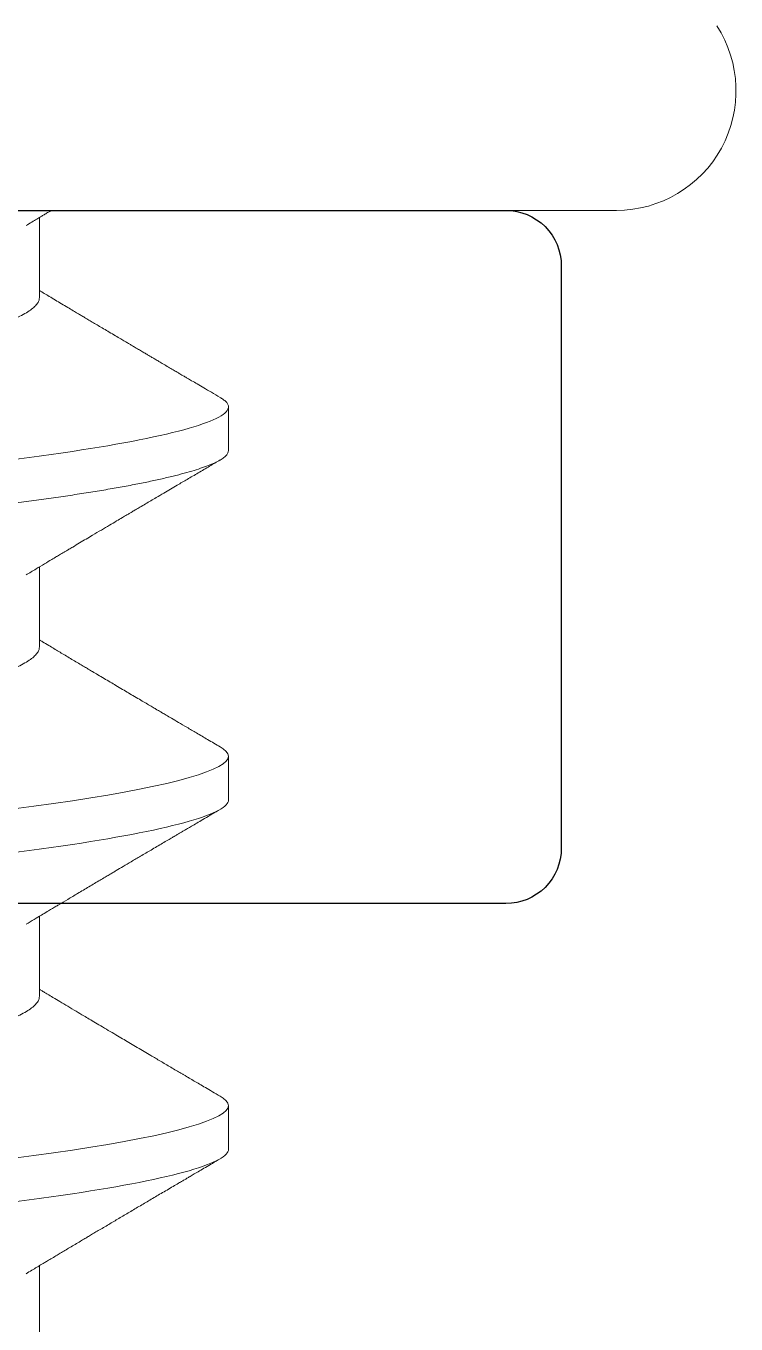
# Model space of a CAD drawing. Extents: x -22 to 360, y -93 to 44.
# Drawn here: x 6.0922 to 6.2202, y 28.1764 to 28.4104 of the extents above; entities that cross this region are included whole.
import ezdxf

# ---------------------------------------------------------------- set-up
doc = ezdxf.new("R2010")
doc.units = 0
doc.header["$MEASUREMENT"] = 0
doc.linetypes.add('SLD-Solid', pattern=[0])
doc.layers.get('0').update_dxf_attribs({"linetype": 'CONTINUOUS'})
doc.layers.add('VENT', color=5, linetype='CONTINUOUS')

# ---------------------------------------------------------------- blocks, each defined once
blk = doc.blocks.new('3203-1_Sash_Component')
for p, q in [((1.206998804752649, 2.189975178559418), (0.7222365883958766, 2.189975178559417)), ((1.216998804752649, 2.074975178559417), (1.216998804752649, 2.179975178559419)), ((0.5249989423481649, 2.064975178559417), (1.206998804752649, 2.064975178559417))]:
    blk.add_line(p, q)
for centre, start, end in [((1.206998804752649, 2.179975178559419), 0, 90.0000000000013), ((1.206998804752649, 2.074975178559417), 269.9999999999987, 0)]:
    blk.add_arc(centre, 0.009999999999999787, start, end)
blk = doc.blocks.new('3203_Sash_Assembly')
blk.add_blockref('3203-1_Sash_Component', (0, 0))
blk = doc.blocks.new('No 10 1.5 in')
at = {"color": 7, "linetype": 'SLD-Solid', "lineweight": 15}
for p, q in [((0, 0.1649385479491485), (0, -0.1649385479491556)), ((0.04331249923365021, 0.09499999921856528), (0.03543749999795409, 0.09499999921856528)), ((0.1063124977022767, 0.09499999921856528), (0.09843749617496655, 0.09499999921856528)), ((0.169312500754188, 0.09499999921856528), (0.1614375083934476, 0.09499999921856528)), ((0.01574999961715662, 0.06090025105843466), (0.001294027199719494, 0.06090025105843466)), ((0.07874999693996187, 0.06090025105843466), (0.06429418851803348, 0.06090025105843466)), ((0.1417499999918732, 0.06090025105843466), (0.1272941044876461, 0.06090025105843466)), ((0.204750003043813, 0.06090025105843466), (0.1902940250404868, 0.06090025105843466))]:
    blk.add_line(p, q, dxfattribs=at)
at = {"color": 7, "linetype": 'SLD-Solid', "lineweight": 15, "flags": 128}
for points in [[(0.09674110493847365, 0.09347129187832337), (0.09707912186701151, 0.09401794889662796), (0.09754725812572929, 0.09456784171088373), (0.09800043455726382, 0.0948931446196255), (0.09843749617496655, 0.09499999921856528), (0.09887359530378603, 0.09489361211421965), (0.09932572674739504, 0.09456974835552501), (0.09979277218536708, 0.0940222938464359), (0.1002734391326499, 0.09324652780814802), (0.1007662976057873, 0.09223927861064851), (0.1012607052276735, 0.09102318765903306), (0.1017637569163981, 0.08958245180253499), (0.1022737293584726, 0.08791886768706547), (0.1027888442411609, 0.08603589110604304), (0.1033178464634261, 0.08389366585321056), (0.103848260336008, 0.08153552226134764), (0.1043780600490436, 0.0789703243947315), (0.1049052289591828, 0.07620849921624284), (0.1054277687560727, 0.07326189450567), (0.105943763628602, 0.07014362761148618), (0.1064513619314198, 0.06686787920321535), (0.1069477403638928, 0.06345731360235618), (0.1074324039316821, 0.05992056570917725), (0.1079038768185114, 0.05627369533813464), (0.1083608298731065, 0.05253298688445085), (0.1088020806090526, 0.04871476140958464), (0.1092267765362749, 0.04488276776043421), (0.1096655706339504, 0.04091267987323022), (0.110119150394155, 0.03680886561416941), (0.1105863516636987, 0.03258184132011621), (0.1110757635099731, 0.02815381038977449), (0.1115764685590932, 0.02362364105601245), (0.1120867984970459, 0.01900637793669802), (0.1126049750110383, 0.01431810720016813), (0.113129118956067, 0.009575789275494628), (0.1136572961878528, 0.00479705661523866), (0.1141874992295868, 0), (0.1147165472846439, -0.004786603584960858), (0.1152435786963224, -0.009555002953128167), (0.1157666134875228, -0.01428722391111137), (0.1162837175139089, -0.01896574486443114), (0.1167930116304774, -0.02357371309112466), (0.1172839176261675, -0.02801524407384903), (0.1177640345798068, -0.03235910535152442), (0.1182319050082583, -0.0365922162419352), (0.1186862180933304, -0.04070270146559096), (0.1192077862347958, -0.04542166070176989), (0.1197137162236004, -0.04995602832036639), (0.1202372551756241, -0.05438541590170587), (0.1207814922218802, -0.05869785191740817), (0.1213443832193093, -0.06286726666864695), (0.1219236456942951, -0.06686787920322956), (0.1224301165101735, -0.07013664727546853), (0.1229449655625956, -0.07324865340864051), (0.1234663320396976, -0.07618979943227089), (0.1239923276300487, -0.07894705966350557), (0.1245209540232963, -0.08150863673861153), (0.1250407713516779, -0.08382396332509501), (0.1255592961949503, -0.08593217147089405), (0.1260746219085149, -0.08782641375510991), (0.1265849060136759, -0.08950150190435124), (0.1270985450800879, -0.09098117731101496), (0.127603246749743, -0.0922269862526548), (0.128097296875751, -0.09323872706494285), (0.1285791188097107, -0.09401794889663506), (0.1290472550684285, -0.09456784171089794), (0.1295004314999346, -0.09489314461963261), (0.1299375022842071, -0.09499999921857238), (0.1299375022842071, -0.09499999921857238)], [(0.1597413279878879, 0.09347166770731263), (0.1600791157523815, 0.09401794889662796), (0.1605472520110993, 0.09456784171088373), (0.1610004284426338, 0.0948931446196255), (0.1614375083934476, 0.09499999921856528), (0.1618735983556974, 0.09489361211421965), (0.1623257297993064, 0.09456974835552501), (0.1627927660707087, 0.0940222938464359), (0.1632734421845896, 0.09324652780814802), (0.1637663098242683, 0.09223927861064851), (0.1642607174461546, 0.09102318765903306), (0.1647637599683094, 0.08958245180253499), (0.1652737324104123, 0.08791886768706547), (0.1657888381265025, 0.08603589110604304), (0.1663178403487677, 0.08389366585321056), (0.1668482542213781, 0.08153552226134764), (0.1673780631009834, 0.0789703243947315), (0.1679052320110941, 0.07620849921624284), (0.1684277626414428, 0.07326189450567), (0.1689437666805134, 0.07014362761148618), (0.1694513558167898, 0.06686787920321535), (0.1699477434158325, 0.06345731360235618), (0.1704323978170521, 0.05992056570917725), (0.1709038707039099, 0.05627369533813464), (0.1713608237584481, 0.05253298688445085), (0.1718020836609924, 0.04871476140958464), (0.1722267704216449, 0.04488276776043421), (0.1726655736858902, 0.04091267987323022), (0.1731191534460663, 0.03680886561416941), (0.17358635471561, 0.03258184132011621), (0.1740757573953147, 0.02815381038977449), (0.174576471611033, 0.02362364105601245), (0.1750867923824444, 0.01900637793669802), (0.1756049780629496, 0.01431810720016813), (0.1761291220080068, 0.009575789275494628), (0.1766572992397926, 0.00479705661523866), (0.1771874931149569, 0), (0.1777165503365836, -0.004786603584960858), (0.1782435725816924, -0.009555002953128167), (0.1787666165394626, -0.01428722391111137), (0.1792837205658202, -0.01896574486443114), (0.1797930146823887, -0.02357371309112466), (0.1802839206780789, -0.02801524407384903), (0.1807640284651484, -0.03235910535152442), (0.1812319080601696, -0.0365922162419352), (0.1816862211452417, -0.04070270146559096), (0.1822077801201658, -0.04542166070176989), (0.1827137192755117, -0.04995602832036639), (0.1832372582275639, -0.05438541590170587), (0.1837814952738199, -0.05869785191740817), (0.1843443771046793, -0.06286726666864695), (0.1849236487462349, -0.06686787920322956), (0.1854301195621133, -0.07013664727546853), (0.1859449686145069, -0.07324865340864051), (0.1864663442582071, -0.07618979943227089), (0.1869923215153904, -0.07894705966350557), (0.1875209570752077, -0.08150863673861153), (0.1880407744035892, -0.08382396332509501), (0.1885592900803204, -0.08593217147089405), (0.1890746157939134, -0.08782641375510991), (0.1895849182321854, -0.08950150190435124), (0.1900985572985689, -0.09098117731101496), (0.1906032498016543, -0.0922269862526548), (0.1910973090942321, -0.09323872706494285), (0.1915791218616221, -0.09401794889663506), (0.1920472581203398, -0.09456784171089794), (0.1925004345518744, -0.09489314461963261), (0.1929374961695771, -0.09499999921857238), (0.1929374961695771, -0.09499999921857238)]]:
    blk.add_lwpolyline(points, dxfattribs=at)
at = {"color": 7, "linetype": 'SLD-Solid', "lineweight": 15}
blk.add_arc((-0.02156145655311548, 0.1649385434468726), 0.02156145655312533, 0, 122.8269558701237, dxfattribs=at)
for points, knots in [([(0.03374120042707318, 0.09347144770985949), (0.03385421847008274, 0.09366303496451422), (0.034126849536392, 0.09412519690037868), (0.03454695715959133, 0.09459534843667683), (0.03500106079911802, 0.09493918647105914), (0.03529259403183005, 0.09497980825048558), (0.03543749999795409, 0.09499999921856528)], [0, 0, 0, 0, 0.19266481979788, 0.4647613237577333, 0.7339607674390757, 1, 1, 1, 1]), ([(0.03543750000000045, 0.09499999999999886), (0.03657415834214817, 0.09499999999999886), (0.0378991142613927, 0.09268791701879309), (0.04067498768051792, 0.08305751252510873), (0.04211816302279203, 0.07574920737565805), (0.04411795475084546, 0.06242721470328405), (0.04475728430122672, 0.05760981633699913), (0.04595176159619996, 0.04756227929834722), (0.04650754339053265, 0.04234246456156399), (0.0483782729100426, 0.02541681652785144), (0.04978076673577903, 0.01272758667624885), (0.05259423325557577, -0.01272758659820283), (0.05399672708165326, -0.02541681645313787), (0.05586745660207271, -0.04234246449513535), (0.0564232383968033, -0.04756227923506628), (0.05761771569109442, -0.05760981627707196), (0.05825704524116304, -0.06242721464575141), (0.06025683696856277, -0.07574920732734824), (0.0617000123107232, -0.08305751248573756), (0.06447588573030316, -0.09268791699912526), (0.06580084165011613, -0.09499999999090392), (0.0669374999930028, -0.09500000000000597)], [0, 0, 0, 0, 0.1249999999999998, 0.1249999999999998, 0.2499999999999995, 0.2499999999999995, 0.3124999999999994, 0.3124999999999994, 0.3749999999999994, 0.3749999999999994, 0.4999999999999994, 0.4999999999999994, 0.6249999999999996, 0.6249999999999996, 0.6874999999999997, 0.6874999999999997, 0.7499999999999996, 0.7499999999999996, 0.8749999999999998, 0.8749999999999998, 1, 1, 1, 1]), ([(0.04331249923365021, 0.09499999921856528), (0.04345709982487733, 0.09497949313575305), (0.04374801525716521, 0.09493823786911548), (0.04420084305212413, 0.09460208003955728), (0.04466772240840555, 0.09405791930206675), (0.04514845217482844, 0.09328119827328862), (0.04563834977153647, 0.0922802155796063), (0.04613572698269763, 0.09105674324585067), (0.0466387765241052, 0.08961601044258316), (0.04714874423854098, 0.08795242187075303), (0.04766736974045216, 0.08605661037293544), (0.04819285075032553, 0.0839286430698607), (0.04872325658527643, 0.0815705324762348), (0.04925304676504538, 0.07900537287829223), (0.04978021393708332, 0.07624358904020312), (0.05030274454534833, 0.07329701242593956), (0.050818742996114, 0.07017876166320036), (0.05132597322523225, 0.0669053624127045), (0.05182272344791272, 0.06349224534783104), (0.05230741258873195, 0.05995542254009223), (0.05277888099061556, 0.05630842330896257), (0.05323593694561168, 0.05256755143355463), (0.05367519327367631, 0.04876415199211692), (0.05410088290670956, 0.04488498442276523), (0.05454071070914779, 0.04091303240511479), (0.05499409065248528, 0.03680900186028424), (0.05546458261909493, 0.03255272094644823), (0.05595076920110387, 0.02815369971870041), (0.05645148719071358, 0.02362347349807692), (0.05696181774490583, 0.01900618832715395), (0.05747999341406285, 0.01431793349177468), (0.058004135515489, 0.009575656913966668), (0.05853230693600153, 0.004796985775868734), (0.05906211796269645, 3.487792426426495e-06), (0.05959153773733306, -0.00478653362491599), (0.06011856260263926, -0.00955487094289964), (0.0606415911091176, -0.01428705175933942), (0.06115869767708659, -0.01896555438571568), (0.06166499280521975, -0.02354638763373629), (0.06215891003324714, -0.02801513675673561), (0.0626390272124695, -0.03235909393880831), (0.06310693786386423, -0.03659236466640436), (0.06358952292470121, -0.04095941861592678), (0.06408397639717123, -0.04542946626106215), (0.06458746194596188, -0.04999858851115846), (0.06511238259668062, -0.05443276008583098), (0.06565642373351466, -0.05874545341609405), (0.06621940747567123, -0.06291498733791911), (0.06677041198582856, -0.06672055216581896), (0.06730513798149218, -0.07017161810697559), (0.06781998570630776, -0.07328362039388026), (0.06834134950810267, -0.07622473545841046), (0.06886733789934851, -0.07898195663262442), (0.06939280677198667, -0.08152824547499193), (0.06991576539135735, -0.08385755056181665), (0.07043427613501763, -0.08596574393495615), (0.07094961034420066, -0.08785996524817818), (0.07146333420041628, -0.08954637188998049), (0.07197352737469487, -0.09101612845412888), (0.07247823812696197, -0.09226196847780699), (0.0729722837686495, -0.09327374193852478), (0.07345416584095688, -0.09405301873411531), (0.07392214510363715, -0.09460292341791643), (0.07437601173083408, -0.09492838796325032), (0.07481219797017502, -0.09503521944172633), (0.0752479671131141, -0.09492989026689713), (0.07570103121668126, -0.0945998314552341), (0.076121465667768, -0.09412691111472071), (0.07639478587356052, -0.0936647089575473), (0.07650886907964605, -0.09347178687261248)], [0, 0, 0, 0, 0.01424476812865486, 0.02865840895167353, 0.0432268950796959, 0.05793514170729345, 0.07276706591999983, 0.08743815515948541, 0.1021953433286326, 0.1170211544903027, 0.1318976274178426, 0.147110801493816, 0.1623378279890787, 0.1775588282624868, 0.1927539737577396, 0.2079036258709644, 0.2229885187535137, 0.2379899014881748, 0.2528572655713296, 0.2676062059730764, 0.2822203343940949, 0.2966842687435243, 0.3109836020251439, 0.324935643395957, 0.3390368285845742, 0.3532922429060303, 0.3676879651923577, 0.3825065606515526, 0.3974389777796328, 0.412467609623751, 0.4275741379692864, 0.442739626983456, 0.4579446877519768, 0.4731696142613984, 0.4883613422573221, 0.5035333374808922, 0.5186660169647213, 0.5337401167200038, 0.5487368215735541, 0.5633728329914897, 0.5779000345216713, 0.5923026256450727, 0.606565693682329, 0.6233436129641299, 0.6399562494686851, 0.6567548830079576, 0.6737689341831647, 0.6909745101006867, 0.7083457979060983, 0.7233143643268639, 0.7383661196826838, 0.75348241383235, 0.7686441474411311, 0.7838317841113506, 0.7987544429446044, 0.813664386162631, 0.8285429932235358, 0.8433718940001713, 0.8584334353843754, 0.8734058998149824, 0.8882713785314987, 0.9030127839345093, 0.9176139267502444, 0.9320596092946507, 0.9463357090338217, 0.9605804771624766, 0.9749941179854954, 0.9895626041135177, 1, 1, 1, 1]), ([(0.1063124999791398, 0.09499999999999886), (0.1074491583246697, 0.09500000002724107), (0.1087741142392815, 0.09268791707278012), (0.111549987660112, 0.08305751261839589), (0.112993163004262, 0.07574920748110259), (0.1149929547356692, 0.06242721481351055), (0.1156322842872441, 0.05760981644670693), (0.1168267615846332, 0.04756227940368518), (0.1173825433789375, 0.04234246466667457), (0.1192532728989875, 0.0254168166280806), (0.1206557667257471, 0.01272758676699937), (0.1234692332484144, -0.01272758653342265), (0.124871727076254, -0.0254168164044728), (0.1267424565990609, -0.04234246446785761), (0.1272982383944452, -0.04756227921426159), (0.1284927156897879, -0.05760981626735884), (0.1291320452405103, -0.06242721464133183), (0.1311318369699279, -0.07574920733650004), (0.1325750123137084, -0.08305751250055238), (0.1353508857358747, -0.09268791701389745), (0.136675841656654, -0.09500000000000597), (0.1378124999999955, -0.09500000000000597)], [0, 0, 0, 0, 0.1249999999999998, 0.1249999999999998, 0.2499999999999996, 0.2499999999999996, 0.3124999999999995, 0.3124999999999995, 0.3749999999999994, 0.3749999999999994, 0.4999999999999996, 0.4999999999999996, 0.6249999999999997, 0.6249999999999997, 0.6874999999999997, 0.6874999999999997, 0.7499999999999998, 0.7499999999999998, 0.8749999999999999, 0.8749999999999999, 1, 1, 1, 1]), ([(0.1693125000068108, 0.09499999999999886), (0.1704491583497543, 0.09499999999105313), (0.1717741142695104, 0.0926879169994379), (0.1745499876890904, 0.0830575124863131), (0.1759931630313076, 0.07574920732801615), (0.1779929547587074, 0.06242721464648326), (0.1786322843088044, 0.05760981627781092), (0.1798267616031239, 0.04756227923579104), (0.1803825433977977, 0.04234246449588142), (0.1822532729182171, 0.02541681645389815), (0.183655766744323, 0.01272758659893469), (0.1864692332641198, -0.01272758667563068), (0.1878717270898278, -0.02541681652731853), (0.1897424566093946, -0.04234246456115898), (0.1902982384037273, -0.04756227929799195), (0.1914927156987005, -0.05760981633670781), (0.1921320452490818, -0.06242721470302115), (0.1941318369771352, -0.07574920737549462), (0.1955750123194662, -0.08305751252500926), (0.1983508857385914, -0.09268791701878598), (0.1996758416578075, -0.09500000000000597), (0.2008124999999836, -0.09500000000000597)], [0, 0, 0, 0, 0.1250000000000001, 0.1250000000000001, 0.2500000000000001, 0.2500000000000001, 0.3125000000000002, 0.3125000000000002, 0.3750000000000002, 0.3750000000000002, 0.5000000000000002, 0.5000000000000002, 0.6250000000000002, 0.6250000000000002, 0.6875000000000001, 0.6875000000000001, 0.7500000000000001, 0.7500000000000001, 0.8750000000000001, 0.8750000000000001, 1, 1, 1, 1]), ([(0.03374257311958218, 0.0934957299293444), (0.03343153010905553, 0.09296560169089929), (0.03284901645122318, 0.09197279063623398), (0.03203407800617697, 0.09058482120686051), (0.03133755666215166, 0.08939906201226933), (0.03075943098303924, 0.08841528972604351), (0.03030139923652087, 0.08763616697660837), (0.02996061203748468, 0.0870566527954395), (0.02969573319796837, 0.08660628926446634), (0.02944662990483948, 0.08618285066803111), (0.02913364971004739, 0.08565090948271603), (0.02873180613698878, 0.08496811500017998), (0.02824807729487588, 0.0841465079469117), (0.02774634110431862, 0.08329464190831715), (0.02727542497532909, 0.08249545383765167), (0.02686927881006795, 0.08180644339029186), (0.0265132715380787, 0.08120267854105379), (0.02618753328354728, 0.08065041761008018), (0.02585045177639245, 0.0800790862441687), (0.0254762401418418, 0.07944502699869815), (0.02506102249498099, 0.07874174871547268), (0.02465656788547221, 0.07805700216050582), (0.02430224345130227, 0.07745734768409562), (0.02397500047374024, 0.07690370737590513), (0.02361263391955504, 0.07629084999082636), (0.02314976906058064, 0.07550835192434846), (0.02258969754484497, 0.07456206063766047), (0.02197542985226164, 0.07352490569838466), (0.02136734716259525, 0.07249897046092002), (0.02080174048160188, 0.07154538320924075), (0.02028047253111254, 0.0706671522734581), (0.01978900249440585, 0.06983967195539975), (0.01934858427915742, 0.06909862046585147), (0.01894542008625422, 0.06842066978347106), (0.01854139364314733, 0.06774160559889708), (0.01806243150988962, 0.0669371091985198), (0.01748390056985727, 0.06596615813653983), (0.01684303461524905, 0.06489165110151873), (0.01617740487284891, 0.06377686401901883), (0.01555783068221217, 0.06274042511211064), (0.01498395261683072, 0.06178138641178776), (0.01463233671159969, 0.0611945628773185), (0.01445598946150994, 0.06090025105843466)], [0, 0, 0, 0, 0.04868930615532925, 0.09118412846038342, 0.1274917362016048, 0.1576176274271885, 0.1815665389182045, 0.1990791790154629, 0.2108686876761286, 0.222951657569854, 0.2379936927208347, 0.2597568361349126, 0.2857080633677075, 0.3135152138128171, 0.3380663237129687, 0.3591827792757984, 0.3768668146960863, 0.3935845813819264, 0.4099698306784727, 0.4294099471698982, 0.4519032214195299, 0.4746632164276006, 0.4924057723378508, 0.5070742691875605, 0.5256047044151335, 0.5488025313495641, 0.5790893199445689, 0.6127053410334984, 0.6442817959646973, 0.6735540101387107, 0.700524741528788, 0.7251758135326122, 0.7497865542429203, 0.7688063424769408, 0.7876530160078932, 0.812375429107146, 0.8429695132420633, 0.8771784000488071, 0.9114740325725518, 0.9458130659612295, 0.9728234227498492, 1, 1, 1, 1]), ([(0.0657399109836092, 0.05849126513724201), (0.06537916723232229, 0.05909177310877567), (0.06470900355878939, 0.06020735342519856), (0.0637825800004066, 0.06175361141982449), (0.06304062244123543, 0.06299377575144405), (0.06246789551693155, 0.06395224689659784), (0.06204907894561984, 0.06465367788905496), (0.06172098590604946, 0.06520352454417377), (0.06142263542284354, 0.06570374072299501), (0.06109153068757678, 0.06625915088576306), (0.0605992398924684, 0.067085395693681), (0.05997974659078409, 0.0681260447961094), (0.05927169138317367, 0.0693167256851055), (0.05849339640954554, 0.07062679227416879), (0.05766412125058196, 0.07202414459429463), (0.05680650808619703, 0.07347092263685795), (0.05605941923101909, 0.07473242234428312), (0.0554416740272643, 0.07577632949264057), (0.05496563434383006, 0.07658126088184503), (0.05461817907666955, 0.07716899511338227), (0.05431115477688309, 0.07768852619861377), (0.05395641312355792, 0.07828893700784079), (0.05348372259044254, 0.07908932248912492), (0.05293541576267558, 0.08001825455941969), (0.05236217002192234, 0.08098992572148234), (0.05171498728225288, 0.08208749408791505), (0.05101682692554732, 0.08327220381988809), (0.05026764737732492, 0.08454433456255117), (0.04943909457267637, 0.08595198967569218), (0.04846688781799458, 0.08760484989532813), (0.04732453199824249, 0.089548511638057), (0.04615803253756212, 0.09153475943652722), (0.04538032964870808, 0.09286019739182905), (0.04500769881718725, 0.09349527160130577)], [0, 0, 0, 0, 0.05166343880487461, 0.09597660337911788, 0.1329146642747169, 0.1582277919590578, 0.1783119452916118, 0.1931590485392962, 0.2054446242148021, 0.2212589177209109, 0.2408407256360169, 0.2763692995696856, 0.3105668040538354, 0.3429911666594126, 0.388732800627789, 0.430384549943628, 0.4670127956801852, 0.4968482431653004, 0.5198378818925408, 0.5359784200486108, 0.5471962204376727, 0.5643362783194429, 0.5874023033534721, 0.6157393448186945, 0.6438764412178845, 0.6705915364309367, 0.7096951486843991, 0.7452774120514557, 0.779456477566777, 0.8301403359803526, 0.8866782516083029, 0.9457026868070258, 1, 1, 1, 1]), ([(0.09674248908916638, 0.09349559243093353), (0.0963003948570531, 0.09274215774681238), (0.09546563084694526, 0.09131951951128059), (0.09428647409919222, 0.08931196315828771), (0.0932548823568311, 0.08755689807121314), (0.0923708442776956, 0.08605388590426344), (0.09164461789788447, 0.08481995135868203), (0.0910705798293634, 0.0838451120908843), (0.09064311635455624, 0.08311945291237066), (0.09033473499130196, 0.08259613685895317), (0.09008534499821508, 0.08217298373111959), (0.08979228430592912, 0.08167586036286423), (0.08938753017690715, 0.08098942557780475), (0.08888399891674226, 0.08013591032484157), (0.08829309160876164, 0.07913471715779252), (0.08766688617180307, 0.0780743881463053), (0.08701505301397106, 0.07697137194340087), (0.08635604179630718, 0.07585694662366649), (0.08570882719340034, 0.07476327160220819), (0.0850485474179834, 0.07364831273278583), (0.08440337569129497, 0.07255971814334572), (0.08377254530171285, 0.07149613766240748), (0.08321026609905857, 0.07054891847704425), (0.0827314354991131, 0.06974278861796535), (0.08227755184873331, 0.06897913847644332), (0.08178877841493204, 0.06815729696596406), (0.08124211519731261, 0.06723881934208009), (0.080667027264127, 0.06627341920714969), (0.08009747722175575, 0.06531818287398039), (0.07955236761239348, 0.06440477535932132), (0.07901425503442283, 0.06350388162193354), (0.0784290476180729, 0.0625251537560132), (0.07790568786930407, 0.06165053129899434), (0.07756622000505331, 0.06108433269680802), (0.07745585272334665, 0.06090025105843466)], [0, 0, 0, 0, 0.06920733923716224, 0.1306775611114936, 0.1844246259632749, 0.2304600982238869, 0.2687938877421012, 0.2978339019208632, 0.3200696713667646, 0.3355051082556698, 0.3459472655883892, 0.3589745029050161, 0.381215826735445, 0.4090697223802355, 0.4374709318154918, 0.4733023052355868, 0.5066099612601226, 0.5389542165551207, 0.5758525863496321, 0.607271330181233, 0.6415935646305627, 0.6760846484277946, 0.7052189914446843, 0.7288441943433622, 0.7503513695764648, 0.7755839063126788, 0.8045840833549853, 0.8350136062420347, 0.8645909076859161, 0.8926748654035056, 0.9192672446597306, 0.9477093156473643, 0.9829993313120395, 1, 1, 1, 1]), ([(0.1287395611229272, 0.05849184263057339), (0.1284404710970932, 0.05898966789883531), (0.1278868891153877, 0.05991108645095267), (0.1271247207585589, 0.06118248974775753), (0.1264970774916492, 0.06223075598570915), (0.1259969180900384, 0.06306699705244512), (0.1255791608445236, 0.06376601926262992), (0.1250035464580606, 0.06472979499638143), (0.1242017866234164, 0.066073763121409), (0.1233243731530536, 0.067546890655521), (0.1225679549215499, 0.06881843075757388), (0.1219649454938008, 0.0698329888546283), (0.1213680005198512, 0.07083810738121343), (0.1207947610145084, 0.07180410575912788), (0.1202730425408447, 0.07268389417493637), (0.1198272695502283, 0.07343604229372147), (0.1194294921052688, 0.07410755428873728), (0.1189342330810064, 0.07494394613212307), (0.1182688379266779, 0.07606841601064929), (0.1174018280132714, 0.07753483257118887), (0.1164101684398133, 0.07921372017193562), (0.1153014290977126, 0.08109261968664327), (0.1143319718495377, 0.08273729939429586), (0.1135749528705503, 0.08402247744901103), (0.1131035207178002, 0.08482319494751778), (0.112735205475559, 0.08544893446696733), (0.1124419942679538, 0.08594723315685826), (0.1122135175431822, 0.08633556215012561), (0.1119859056295809, 0.08672253348094472), (0.1117180519843259, 0.08717794328208583), (0.1113511414711184, 0.08780192470414505), (0.1108813042397969, 0.08860120938512495), (0.1103085257246335, 0.0895759385294781), (0.1096328453602951, 0.09072629909800867), (0.1088542229082066, 0.0920524674627714), (0.108301058746747, 0.09299526882028886), (0.1080072756240611, 0.09349598659304803)], [0, 0, 0, 0, 0.04282788561616731, 0.07926959692547031, 0.1093061839739304, 0.132922196719524, 0.1511205527927982, 0.1693553506633296, 0.2157012043893137, 0.2665184743578262, 0.2957897499505088, 0.3247999790460389, 0.3535485628612814, 0.3819937761261837, 0.4076316885377989, 0.4289751617924234, 0.4464674078939556, 0.4651835696550187, 0.5006511346195822, 0.542813813233663, 0.5908018467662177, 0.6444332395640445, 0.7036856930308062, 0.7315797910848916, 0.7544215998425656, 0.7722076732798493, 0.7851259762979238, 0.7970633020232106, 0.8054336453664039, 0.8182310655124663, 0.8360223890406703, 0.8588104053925099, 0.8865977745496569, 0.9193887338273449, 0.9571877009559929, 1, 1, 1, 1]), ([(0.1597427029719825, 0.09349595909336017), (0.1594660887576538, 0.09302449579713823), (0.1589451576684837, 0.09213661702702325), (0.158211781332227, 0.09088745154257083), (0.1575750678590282, 0.0898033497305164), (0.1570056465905054, 0.08883422684603204), (0.1565199884929029, 0.08800796312578996), (0.1561306735156336, 0.0873458015002413), (0.1558337574522852, 0.08684096719537138), (0.1555033231520326, 0.08627917117001971), (0.1550593398507374, 0.08552460693629627), (0.1543341031625118, 0.08429248648843668), (0.1534284462760525, 0.08275490616094316), (0.1524834651663696, 0.08115195079913207), (0.1516652513216172, 0.07976516091142116), (0.150948798707816, 0.07855163329051607), (0.1502355128486101, 0.0773443410355128), (0.1495324944990557, 0.07615522555158805), (0.1488144257361341, 0.0749410917457709), (0.1480449618607906, 0.07364160657906638), (0.1472576249936424, 0.07231367219537788), (0.146509784478269, 0.07105331686727823), (0.1458423729263814, 0.06992943905311222), (0.1451567273945784, 0.06877582165969187), (0.1443860668901493, 0.06748042159311751), (0.1435280391448828, 0.0660400266046608), (0.1426960355458959, 0.06464527920437035), (0.1419710358529187, 0.0634314980101891), (0.1414723758902596, 0.06259763496611015), (0.1411708699076257, 0.062093821652077), (0.141001705002509, 0.06181122385987692), (0.1407882060016163, 0.06145468950356303), (0.1406011225512884, 0.06114234109847416), (0.1404788526229197, 0.06093839560332981), (0.1404559841071205, 0.06090025105843466)], [0, 0, 0, 0, 0.04327725557548192, 0.08150148009902176, 0.1146772581904548, 0.1428091660722632, 0.1704856908208227, 0.1905511376183136, 0.2036184594656781, 0.2168509346708237, 0.2421501016256168, 0.272930608857465, 0.3300409617666572, 0.3834207522112786, 0.4202425202516418, 0.4575015383376811, 0.4950161452599403, 0.531132168649111, 0.5673223874984742, 0.6075361962489486, 0.6503795509434244, 0.6899023879186689, 0.72383997429757, 0.7539366963863963, 0.7961258836590975, 0.8431757272081458, 0.8866629724737606, 0.9246949070725182, 0.9551013916956117, 0.9635803710865044, 0.9711764033549567, 0.9811753427286579, 0.9964791672204095, 0.9999999999999999, 0.9999999999999999, 0.9999999999999999, 0.9999999999999999]), ([(0.1917400133363287, 0.05849108638931), (0.1915264427642001, 0.05884650496302868), (0.1911377798203944, 0.05949330769326622), (0.1906131799706827, 0.06036775651053716), (0.1902043275811991, 0.06104977821589586), (0.1899099273190359, 0.06154126591165721), (0.1896977012768275, 0.06189570440469794), (0.1894302400248193, 0.06234259934075226), (0.1890345737696748, 0.06300396141450193), (0.1885384127724592, 0.06383417280724046), (0.1880289072124697, 0.06468744736354637), (0.1875304259156678, 0.06552292210581356), (0.186997907860075, 0.06641617288595114), (0.1864457250326268, 0.06734321266646504), (0.1859081380597161, 0.06824649054055953), (0.1854295525892553, 0.06905131833934774), (0.1849931958781781, 0.06978547789377387), (0.1845595362631798, 0.07051559683375785), (0.1840786524996929, 0.07132559303504138), (0.1835508903573384, 0.07221509618926802), (0.1829994468567691, 0.07314500370452492), (0.1824476487149127, 0.07407627748798973), (0.1817096819645769, 0.07532281069722302), (0.180777940201267, 0.07689850586960745), (0.1796239823557642, 0.07885143723426324), (0.1784533501950989, 0.08083508863879985), (0.1774605778043679, 0.0825190601535084), (0.1766377344986267, 0.08391587169266757), (0.1760225424432633, 0.08496069600911937), (0.1754666118197861, 0.0859053172821902), (0.1750639998068664, 0.08658974554926147), (0.1747668664360162, 0.0870949231172844), (0.1745052180406219, 0.0875399031944184), (0.1741584441820976, 0.08812971811266834), (0.17371502462953, 0.08888416186915293), (0.1731749439835824, 0.08980335487866853), (0.1725382021571136, 0.09088744007304683), (0.1718048586957934, 0.09213662843315262), (0.171283911940634, 0.09302449801076307), (0.1710072878425422, 0.09349595909336017)], [0, 0, 0, 0, 0.03056119408333322, 0.05561629367152175, 0.07515427116365736, 0.08916608394726612, 0.09784050940085594, 0.1056010146502618, 0.1275504490459947, 0.1546405341421841, 0.1768823323223827, 0.2007948591080543, 0.226342013573411, 0.2535257747872039, 0.2803200552734321, 0.3038130839079468, 0.3225389814422471, 0.3432583196107684, 0.3664295850607118, 0.3920617820426591, 0.4196643029718409, 0.4463884897204333, 0.4718466627166581, 0.5263200118395801, 0.5826804881389452, 0.6386135333165904, 0.696186779481474, 0.7267232373859505, 0.7580989285051611, 0.7855496165665005, 0.8075081173613979, 0.8166239230322694, 0.8287443880514035, 0.84555228340645, 0.8670497203055172, 0.8932394860607493, 0.9241251365204791, 0.9597102477882282, 1, 1, 1, 1]), ([(0.002740017357496072, 0.05849108638931), (0.002526446917556768, 0.05884650550001425), (0.002137783975570073, 0.0594933096047896), (0.001613173347323027, 0.06036775098923641), (0.001204337934609612, 0.06104978149176077), (0.0009099352686234852, 0.06154126574399754), (0.0006977092138242824, 0.06189570663411104), (0.0004302361929262588, 0.0623425952270793), (0.000200325819093905, 0.06272679588698793), (2.465546202756741e-05, 0.06302074485938647), (1.763796149134578e-06, 0.06305904945314467)], [0, 0, 0, 0, 0.2335784698224043, 0.425074253222549, 0.5744012688785513, 0.6814931423389354, 0.7477916353713976, 0.8071059522704809, 0.9748639089464396, 1, 1, 1, 1]), ([(0.01574999961715662, 0.06090025105843466), (0.01593516144708929, 0.0608787765929435), (0.01630829434949987, 0.0608355018551805), (0.01689412808198654, 0.0604825721437976), (0.01750168520044326, 0.05991004832122826), (0.01812984900718106, 0.05909217375543108), (0.01877488947587835, 0.05803254350337994), (0.01943336493738457, 0.05673039177138151), (0.02012374279183859, 0.05513844350551977), (0.0208424670775571, 0.05323603249429709), (0.02158470401599288, 0.05100764053065632), (0.02232258055232705, 0.048529560922276), (0.02305065202244805, 0.04582262088135991), (0.02374242102064272, 0.04299751015118147), (0.02439492032243606, 0.04009951098102249), (0.02500621459921604, 0.03716907271537195), (0.025595524002199, 0.03413312856676498), (0.02615934462380665, 0.0310009380484928), (0.02671288129909044, 0.02775861278170311), (0.02729507548781385, 0.02439051955091998), (0.02791934627126125, 0.02076731730422665), (0.02858744374597677, 0.01689304304392181), (0.02929666250966534, 0.01277937358014469), (0.03002198547062562, 0.008572535781425472), (0.03075822116883842, 0.004302328293363189), (0.0314775338695199, 0.0001302982472850545), (0.03217449417070384, -0.003912079951561509), (0.03284482733795357, -0.007800041097823396), (0.03350692156934088, -0.01164019182441223), (0.03415685954189485, -0.01540987358739443), (0.03479100682352509, -0.01908778286080093), (0.03540583294360999, -0.02265445064868743), (0.03601831519506504, -0.02620428926112339), (0.03662291479338364, -0.0297213309408022), (0.03723149160305184, -0.03321187814007942), (0.03787441687944693, -0.03657731540778997), (0.03854293928054631, -0.03981956952821974), (0.03921501160851903, -0.04281560744828283), (0.03988379922083141, -0.04555826965658838), (0.04054414514965288, -0.04804604927877421), (0.04121338670466912, -0.05034816955988219), (0.04188746036612656, -0.05244783612515391), (0.04256230145759332, -0.05433350829469674), (0.04323340272611631, -0.05598545309452163), (0.04388490281809254, -0.05739876315072223), (0.04430678087362594, -0.05812490709863027), (0.04451064205926514, -0.05847579656594348)], [0, 0, 0, 0, 0.02110274636621311, 0.04252565986181784, 0.06423336040671852, 0.0861870954773865, 0.1083450749658934, 0.1306628836513364, 0.1530940084063283, 0.1778409328680002, 0.2026017225899867, 0.2273110647817155, 0.2519044400823812, 0.2763192805023977, 0.2983100351735918, 0.3200615193309768, 0.3415344379259821, 0.3626928600223346, 0.3837488391444071, 0.4051207584473054, 0.4267835984440386, 0.450902230586929, 0.4752713942670067, 0.4998320454855403, 0.5245221231593331, 0.5492774528089502, 0.571784807994173, 0.5942431006488326, 0.6166039410710602, 0.6388202398456755, 0.6608468370070302, 0.6826410115483115, 0.7041629597204028, 0.7274784304581634, 0.750641140113761, 0.774177331008971, 0.7980595015930234, 0.8222360287262432, 0.8444237991774312, 0.866763771969018, 0.8892091573893021, 0.911711735776448, 0.9342225055030822, 0.9566923536733256, 0.9790727486004074, 1, 1, 1, 1]), ([(0.07874999693996187, 0.06090025105843466), (0.07893516147976243, 0.06087877661444452), (0.0793082997642216, 0.06083550192914799), (0.07989411991650286, 0.06048257199136486), (0.08050168999471907, 0.05991004845355974), (0.08112984926196987, 0.0590921737663308), (0.08177488802368771, 0.05803254347591746), (0.08243336144232671, 0.05673039153426629), (0.08312374966044445, 0.0551384440191427), (0.0838424607345587, 0.05323603177198066), (0.08458471346773422, 0.05100764125548807), (0.08532258049348229, 0.04852956086033799), (0.0860506473978262, 0.04582262061289555), (0.08674241697906382, 0.042997510037182), (0.08739491808017874, 0.040099510802591), (0.08800621835234779, 0.03716907299696715), (0.08859552910277557, 0.03413312912093147), (0.0891593386042473, 0.03100093746175503), (0.08971287778069836, 0.02775861271524604), (0.09029507289679373, 0.02439051927625258), (0.09091935148097718, 0.02076731797679798), (0.09158744384012607, 0.01689304294845329), (0.09229666115965074, 0.01277937360969617), (0.09302198156245822, 0.008572535641839352), (0.0937582153722758, 0.004302327690069774), (0.0944775379798557, 0.0001302993509995076), (0.09517448775076787, -0.00391208079271621), (0.09584482666386407, -0.007800040815638454), (0.09650692135289773, -0.01164019149208428), (0.09715685188118073, -0.01540987468457899), (0.09779101505392873, -0.01908778134490774), (0.09840582533902875, -0.02265445168033153), (0.09901831522890348, -0.02620428891313509), (0.09962291361765097, -0.02972133090842988), (0.1002314871032297, -0.03321187881536503), (0.1008744274253104, -0.03657731417219168), (0.1015429330080906, -0.03981957058591945), (0.1022150170137479, -0.04281560698355236), (0.1028838012541087, -0.04555826977547639), (0.1035441499374201, -0.04804604892473918), (0.10421338354314, -0.05034816991422275), (0.1048874592694347, -0.05244783591780333), (0.105562299864431, -0.05433350890562849), (0.1062334010087511, -0.05598545086630935), (0.1068848406921745, -0.05739863804891598), (0.1073066570293122, -0.05812468314590546), (0.1075104571966676, -0.05847547115303797)], [0, 0, 0, 0, 0.02110288101926036, 0.0425259222318656, 0.06423376242995385, 0.08618763247481176, 0.1083457471134292, 0.1306636940814423, 0.1530949622041093, 0.1778420355920988, 0.2026029853512053, 0.2273124762486853, 0.2519059995745864, 0.2763209912705158, 0.2983118843096713, 0.3200635073773112, 0.3415365590198935, 0.3626951063358891, 0.383751215922155, 0.4051232696457995, 0.4267862479712127, 0.4509050274544046, 0.4752743399857728, 0.4998351412105941, 0.5245253718656875, 0.5492808593108999, 0.5717883495427035, 0.5942467835467676, 0.6166077625181929, 0.6388241967937098, 0.6608509367883095, 0.6826452401394094, 0.7041673236893006, 0.7274829388912092, 0.7506457920644374, 0.7741821348024446, 0.7980644471784805, 0.8222411283307381, 0.844429036258771, 0.8667691474702581, 0.8892146675754753, 0.9117173853900362, 0.9342282945948394, 0.9566982819896994, 0.9790788155871396, 1, 1, 1, 1]), ([(0.1417499999918732, 0.06090025105843466), (0.1419351593639249, 0.06087877657516572), (0.142308287374334, 0.06083550179447883), (0.1428941308174387, 0.06048257226567699), (0.1435016763521162, 0.05991004806668343), (0.1441298570236995, 0.0590921740512016), (0.144774888741722, 0.05803254335850738), (0.1454333689389671, 0.05673039202529395), (0.1461237360696259, 0.05513844301476922), (0.1468424720972052, 0.05323603297617296), (0.1475846998611132, 0.05100764000037827), (0.1483225878085932, 0.04852956158349286), (0.1490506495334785, 0.04582262053683905), (0.1497424193871666, 0.04299750994642437), (0.1503949240374141, 0.04009951153372526), (0.1510062100258267, 0.03716907233193467), (0.1515955205625801, 0.03413312841908578), (0.1521593446337306, 0.03100093825177908), (0.1527128799515651, 0.02775861260046497), (0.1532950763937606, 0.02439051934097591), (0.1539193535896857, 0.02076731782523211), (0.1545874505245877, 0.01689304402716374), (0.1552966501790252, 0.01277937181274069), (0.1560219831241341, 0.008572535361054179), (0.1567582385914932, 0.004302331157994388), (0.1574775167174494, 0.0001302946388506143), (0.1581745139598638, -0.003912076292806432), (0.158844812975417, -0.007800043157729419), (0.1595069143458829, -0.01164019212674816), (0.1601568574001817, -0.01540987378703562), (0.1607910176865346, -0.01908778142137635), (0.1614058275700927, -0.02265445178447578), (0.1620183219762907, -0.02620428799285435), (0.1626229010624911, -0.02972133257522813), (0.1632314943099686, -0.03321187788573354), (0.1638744293186392, -0.0365773143257897), (0.1645429363786661, -0.03981957054281793), (0.1652150199835205, -0.04281560699777032), (0.1658838043413482, -0.04555826975942523), (0.1665441529267468, -0.04804604897601195), (0.1672133868110564, -0.05034816972418099), (0.1678874615180632, -0.05244783662838159), (0.1685623058235706, -0.05433350600939235), (0.1692333927495611, -0.05598546030493878), (0.1698850797499176, -0.05739914354449382), (0.1703071463813899, -0.05812558838260173), (0.1705111935734749, -0.0584767865545075)], [0, 0, 0, 0, 0.02110234491712212, 0.04252485784342071, 0.06423214635114824, 0.08618547520784828, 0.1083430351248108, 0.1306604233698153, 0.1530911211667793, 0.1778375838335439, 0.2025979048864671, 0.2273067859789979, 0.251899693613529, 0.2763140740875733, 0.2983044165914158, 0.3200554868406953, 0.3415280009119663, 0.3626860263690482, 0.3837416088220202, 0.4051131275028055, 0.4267755635021507, 0.4508937391790402, 0.4752624330659442, 0.4998226281107189, 0.5245122494304436, 0.5492670994902051, 0.5717740438953024, 0.5942318980888578, 0.6165923172599813, 0.6388082039644833, 0.6608343925263525, 0.6826281502637023, 0.7041496950147832, 0.7274647186501783, 0.7506269997133965, 0.7741627532262277, 0.7980444677158433, 0.822220543612248, 0.8444078960727599, 0.8667474480063633, 0.8891924061948173, 0.9116945606606878, 0.9342049063117315, 0.9566743223836837, 0.9790542956912781, 1, 1, 1, 1])]:
    blk.add_open_spline(points, degree=3, knots=knots, dxfattribs=at)

msp = doc.modelspace()

# ---------------------------------------------------------------- block references
at = {"rotation": 270}
msp.add_blockref('No 10 1.5 in', (6.033677302574176, 28.37717088673396), dxfattribs=at)
at = {"layer": 'VENT', "xscale": -1, "rotation": 180}
msp.add_blockref('3203_Sash_Assembly', (4.971678497821526, 30.44214606529338), dxfattribs=at)

doc.saveas('drawing.dxf')
